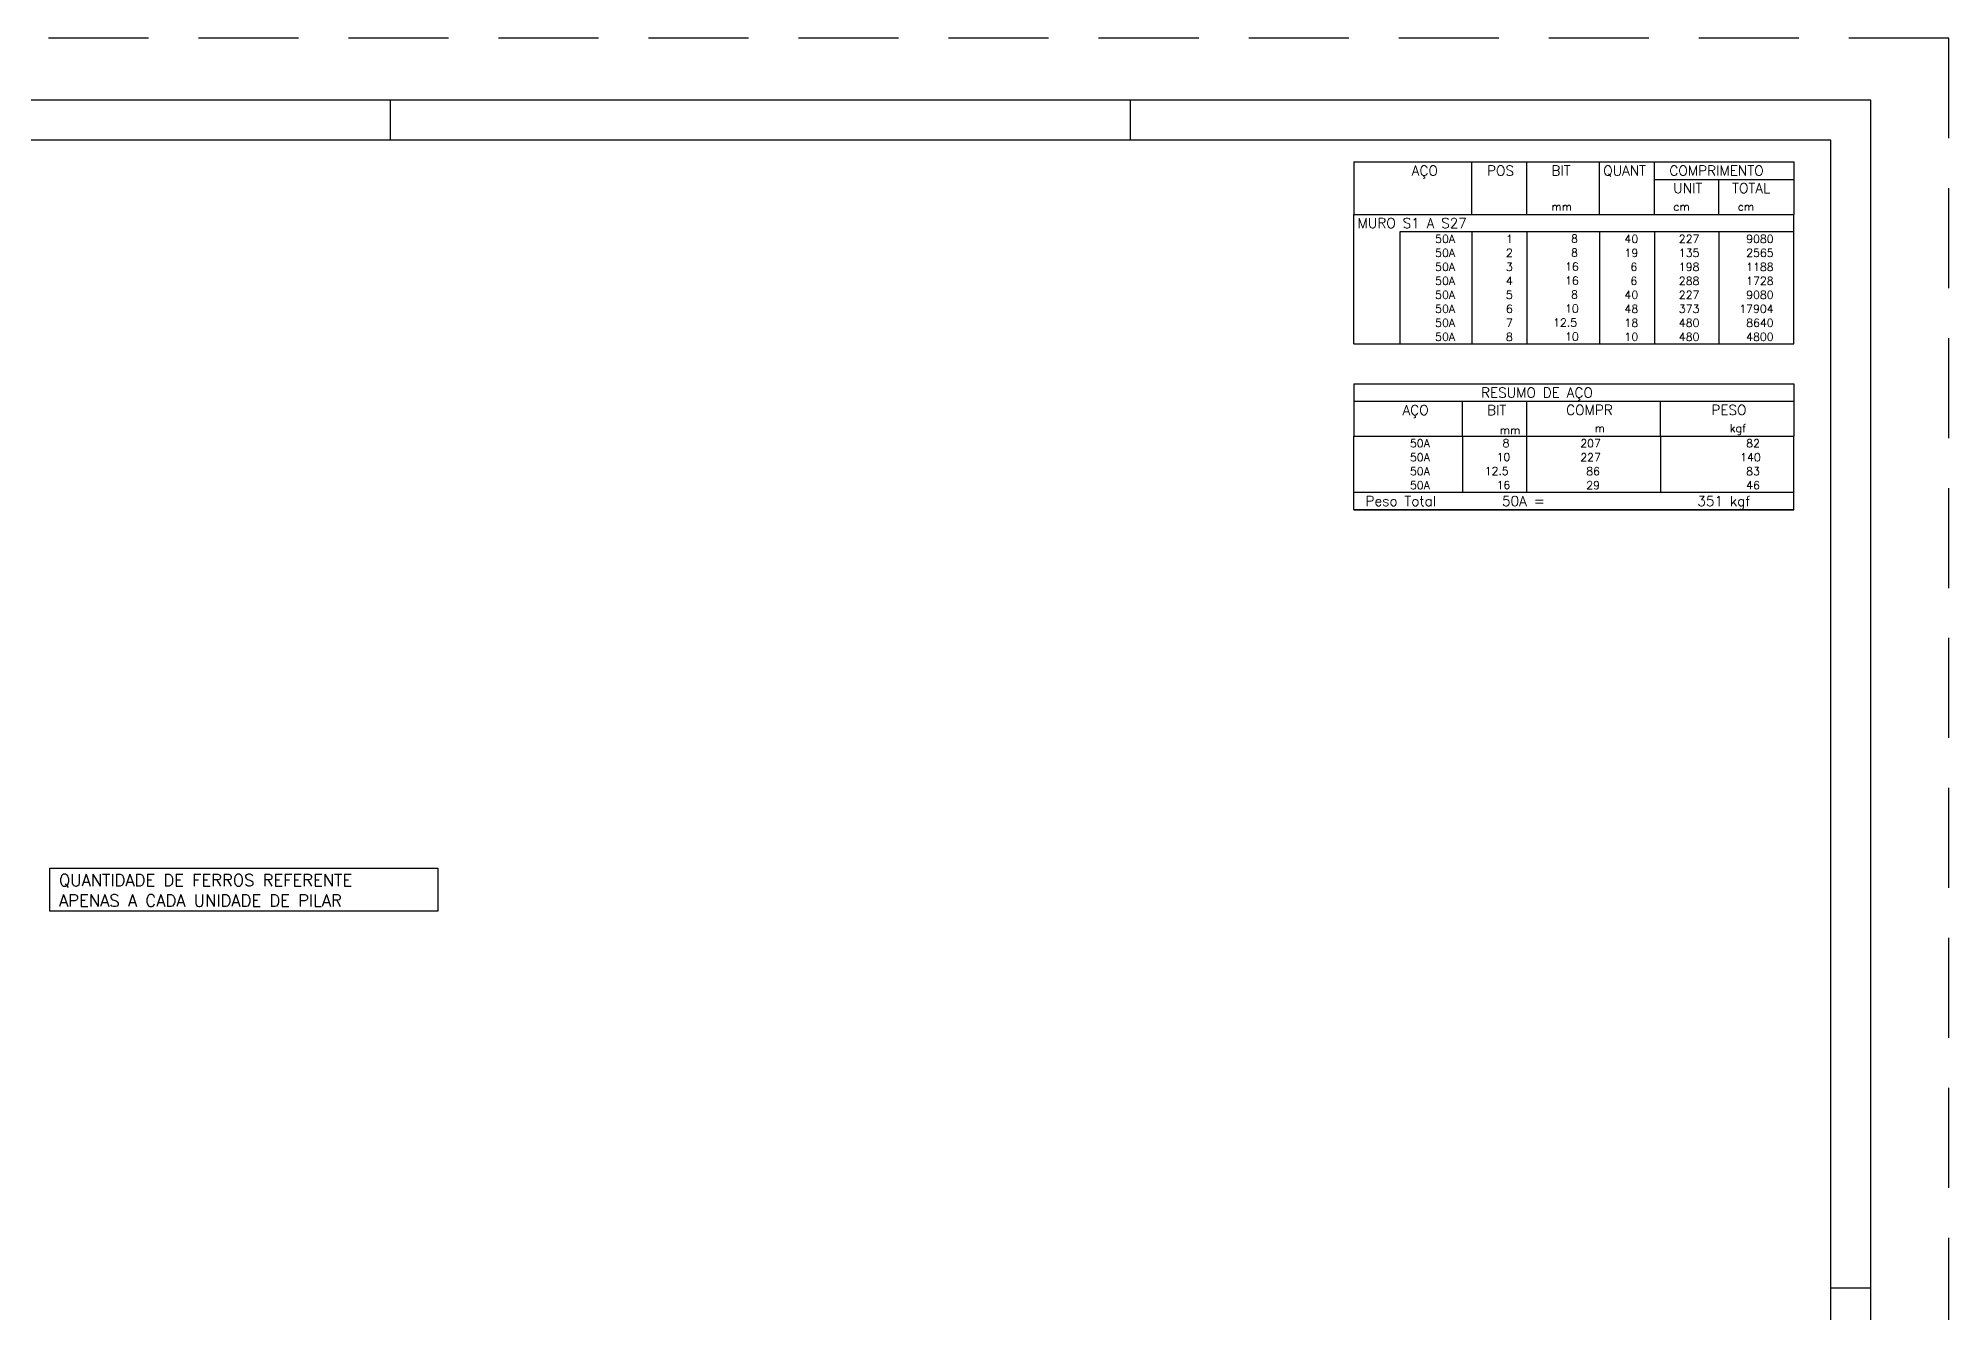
# Model space of a CAD drawing. Extents: x -1.9 to 86, y -1.2 to 61.3.
# Drawn here: x 38.29 to 86.05, y 29.43 to 61.31 of the extents above; entities that cross this region are included whole.
import ezdxf

# ---------------------------------------------------------------- set-up
doc = ezdxf.new("R2010")
doc.units = 0
doc.header["$MEASUREMENT"] = 0
doc.linetypes.add('HIDDEN', pattern=[0.375, 0.25, -0.125])
doc.layers.get('0').update_dxf_attribs({"linetype": 'CONTINUOUS'})
doc.layers.get('Defpoints').update_dxf_attribs({"linetype": 'CONTINUOUS'})
for name, color, linetype in [('ARQ_FOLHA', 7, 'CONTINUOUS'), ('PENA_02', 2, 'CONTINUOUS'), ('PENA_03', 3, 'CONTINUOUS')]:
    doc.layers.add(name, color=color, linetype=linetype)
doc.styles.get("Standard").update_dxf_attribs({"font": 'ROMANS.SHX'})

# ---------------------------------------------------------------- blocks, each defined once
blk = doc.blocks.new('FOLHA A1 - 841 X 594')
at = {"layer": 'ARQ_FOLHA', "color": 1}
for p, q in [((-370, 584), (-370, 594)), ((-185, 584), (-185, 594)), ((-10, 297), (0, 297))]:
    blk.add_line(p, q, dxfattribs=at)
for points in [[(-841, 0), (0, 0), (0, 594), (-841, 594)], [(-816, 10), (-10, 10), (-10, 584), (-816, 584)]]:
    blk.add_lwpolyline(points, close=True, dxfattribs=at)
at = {"layer": 'Defpoints', "color": 8, "linetype": 'HIDDEN', "ltscale": 100}
blk.add_lwpolyline([(-860.5, 609.5), (-860.5, -15.5), (19.5, -15.5), (19.5, 609.5)], close=True, dxfattribs=at)
blk = doc.blocks.new('*U23')
blk.add_blockref('FOLHA A1 - 841 X 594', (0, 0))

msp = doc.modelspace()

# ---------------------------------------------------------------- linework, layer by layer
at = {"layer": 'PENA_02', "linetype": 'Continuous'}
for p, q in [((71.176, 58.212), (71.176, 56.9)), ((71.176, 58.212), (82.176, 58.212)), ((74.126, 56.9), (74.126, 58.212)), ((75.506, 56.9), (75.506, 58.212)), ((77.316, 56.9), (77.316, 58.212)), ((78.696, 56.9), (78.696, 58.212)), ((82.176, 58.212), (82.176, 56.9)), ((78.696, 57.775), (82.176, 57.775)), ((80.306, 56.9), (80.306, 57.775)), ((71.176, 56.9), (82.176, 56.9)), ((71.176, 56.462), (71.176, 56.9)), ((71.176, 56.9), (82.176, 56.9)), ((82.176, 56.462), (82.176, 56.9)), ((71.176, 56.112), (71.176, 56.462)), ((82.176, 56.462), (72.326, 56.462)), ((72.326, 56.462), (72.326, 56.112)), ((74.126, 56.462), (74.126, 56.112)), ((75.506, 56.462), (75.506, 56.112)), ((77.316, 56.462), (77.316, 56.112)), ((78.696, 56.462), (78.696, 56.112)), ((80.306, 56.462), (80.306, 56.112)), ((82.176, 56.112), (82.176, 56.462)), ((71.176, 55.762), (71.176, 56.112)), ((72.326, 56.112), (72.326, 55.762)), ((74.126, 56.112), (74.126, 55.762)), ((75.506, 56.112), (75.506, 55.762)), ((77.316, 56.112), (77.316, 55.762)), ((78.696, 56.112), (78.696, 55.762)), ((80.306, 56.112), (80.306, 55.762)), ((82.176, 55.762), (82.176, 56.112)), ((71.176, 55.412), (71.176, 55.762)), ((71.176, 55.062), (71.176, 55.412)), ((72.326, 55.762), (72.326, 55.412)), ((72.326, 55.412), (72.326, 55.062)), ((74.126, 55.762), (74.126, 55.412)), ((74.126, 55.412), (74.126, 55.062)), ((75.506, 55.762), (75.506, 55.412)), ((75.506, 55.412), (75.506, 55.062)), ((77.316, 55.762), (77.316, 55.412)), ((77.316, 55.412), (77.316, 55.062)), ((78.696, 55.762), (78.696, 55.412)), ((78.696, 55.412), (78.696, 55.062)), ((80.306, 55.762), (80.306, 55.412)), ((80.306, 55.412), (80.306, 55.062)), ((82.176, 55.412), (82.176, 55.762)), ((82.176, 55.062), (82.176, 55.412)), ((71.176, 54.712), (71.176, 55.062)), ((72.326, 55.062), (72.326, 54.712)), ((74.126, 55.062), (74.126, 54.712)), ((75.506, 55.062), (75.506, 54.712)), ((77.316, 55.062), (77.316, 54.712)), ((78.696, 55.062), (78.696, 54.712)), ((80.306, 55.062), (80.306, 54.712)), ((82.176, 54.712), (82.176, 55.062)), ((71.176, 54.362), (71.176, 54.712)), ((72.326, 54.712), (72.326, 54.362)), ((74.126, 54.712), (74.126, 54.362)), ((75.506, 54.712), (75.506, 54.362)), ((77.316, 54.712), (77.316, 54.362)), ((78.696, 54.712), (78.696, 54.362)), ((80.306, 54.712), (80.306, 54.362)), ((82.176, 54.362), (82.176, 54.712)), ((71.176, 54.012), (71.176, 54.362)), ((71.176, 53.662), (71.176, 54.012)), ((72.326, 54.362), (72.326, 54.012)), ((72.326, 54.012), (72.326, 53.662)), ((74.126, 54.362), (74.126, 54.012)), ((74.126, 54.012), (74.126, 53.662)), ((75.506, 54.362), (75.506, 54.012)), ((75.506, 54.012), (75.506, 53.662)), ((77.316, 54.362), (77.316, 54.012)), ((77.316, 54.012), (77.316, 53.662)), ((78.696, 54.362), (78.696, 54.012)), ((78.696, 54.012), (78.696, 53.662)), ((80.306, 54.362), (80.306, 54.012)), ((80.306, 54.012), (80.306, 53.662)), ((82.176, 54.012), (82.176, 54.362)), ((82.176, 53.662), (82.176, 54.012)), ((71.176, 53.662), (82.176, 53.662)), ((71.176, 52.662), (71.176, 51.35)), ((71.176, 52.662), (82.176, 52.662)), ((82.176, 52.662), (82.176, 51.35)), ((71.176, 52.225), (82.176, 52.225)), ((73.896, 51.35), (73.896, 52.225)), ((75.506, 51.35), (75.506, 52.225)), ((78.841, 51.35), (78.841, 52.225)), ((71.176, 51.35), (82.176, 51.35)), ((71.176, 51), (71.176, 51.35)), ((73.896, 51.35), (73.896, 51)), ((75.506, 51), (75.506, 51.35)), ((78.841, 51.35), (78.841, 51)), ((82.176, 51), (82.176, 51.35)), ((71.176, 50.65), (71.176, 51)), ((71.176, 50.3), (71.176, 50.65)), ((73.896, 51), (73.896, 50.65)), ((73.896, 50.65), (73.896, 50.3)), ((75.506, 50.65), (75.506, 51)), ((75.506, 50.3), (75.506, 50.65)), ((78.841, 51), (78.841, 50.65)), ((78.841, 50.65), (78.841, 50.3)), ((82.176, 50.65), (82.176, 51)), ((82.176, 50.3), (82.176, 50.65)), ((71.176, 49.95), (71.176, 50.3)), ((73.896, 50.3), (73.896, 49.95)), ((75.506, 49.95), (75.506, 50.3)), ((78.841, 50.3), (78.841, 49.95)), ((82.176, 49.95), (82.176, 50.3)), ((71.176, 49.95), (82.176, 49.95)), ((71.176, 49.512), (71.176, 49.95)), ((71.176, 49.95), (82.176, 49.95)), ((82.176, 49.512), (82.176, 49.95)), ((82.176, 49.512), (71.176, 49.512)), ((71.176, 49.512), (82.176, 49.512))]:
    msp.add_line(p, q, dxfattribs=at)
at = {"layer": 'PENA_03', "linetype": 'Continuous'}
msp.add_lwpolyline([(38.587, 40.551), (48.282, 40.551), (48.282, 39.477), (38.587, 39.477), (38.587, 40.551)], dxfattribs=at)

# ---------------------------------------------------------------- block references
at = {"xscale": 0.09999999999999938, "yscale": 0.09999999999999938, "zscale": 0.09999999999999938}
msp.add_blockref('*U23', (84.1, 0.356), dxfattribs=at)

# ---------------------------------------------------------------- texts
at = {"layer": 'PENA_02', "linetype": 'Continuous'}
for s, height, p in [('AÇO', 0.25, (72.625, 57.868)), ('POS', 0.25, (74.506, 57.868)), ('BIT', 0.25, (76.116, 57.868)), ('QUANT', 0.25, (77.412, 57.868)), ('COMPRIMENTO', 0.25, (79.065, 57.868)), ('UNIT', 0.25, (79.163, 57.431)), ('TOTAL', 0.25, (80.635, 57.431)), ('mm', 0.2, (76.116, 56.993)), ('cm', 0.2, (79.163, 56.993)), ('cm', 0.2, (80.773, 56.993)), ('MURO S1 A S27', 0.25, (71.272, 56.556)), ('     50A', 0.2, (72.466, 56.187)), ('  1', 0.2, (74.706, 56.187)), ('      8', 0.2, (75.712, 56.193)), ('   40', 0.2, (77.496, 56.187)), ('    227', 0.2, (78.706, 56.187)), ('   9080', 0.2, (80.539, 56.187)), ('     50A', 0.2, (72.466, 55.837)), ('  2', 0.2, (74.706, 55.837)), ('      8', 0.2, (75.712, 55.843)), ('   19', 0.2, (77.496, 55.837)), ('    135', 0.2, (78.706, 55.837)), ('   2565', 0.2, (80.539, 55.837)), ('     50A', 0.2, (72.466, 55.487)), ('  3', 0.2, (74.706, 55.487)), ('     16', 0.2, (75.712, 55.493)), ('    6', 0.2, (77.496, 55.487)), ('    198', 0.2, (78.706, 55.487)), ('   1188', 0.2, (80.539, 55.487)), ('     50A', 0.2, (72.466, 55.137)), ('     50A', 0.2, (72.466, 54.787)), ('  4', 0.2, (74.706, 55.137)), ('  5', 0.2, (74.706, 54.787)), ('     16', 0.2, (75.712, 55.143)), ('      8', 0.2, (75.712, 54.793)), ('   40', 0.2, (77.496, 54.787)), ('    6', 0.2, (77.496, 55.137)), ('    288', 0.2, (78.706, 55.137)), ('    227', 0.2, (78.706, 54.787)), ('   9080', 0.2, (80.539, 54.787)), ('   1728', 0.2, (80.539, 55.137)), ('     50A', 0.2, (72.466, 54.437)), ('  6', 0.2, (74.706, 54.437)), ('     10', 0.2, (75.712, 54.443)), ('   48', 0.2, (77.496, 54.437)), ('    373', 0.2, (78.706, 54.437)), ('  17904', 0.2, (80.539, 54.437)), ('     50A', 0.2, (72.466, 54.087)), ('  7', 0.2, (74.706, 54.087)), ('   12.5', 0.2, (75.712, 54.093)), ('   18', 0.2, (77.496, 54.087)), ('    480', 0.2, (78.706, 54.087)), ('   8640', 0.2, (80.539, 54.087)), ('     50A', 0.2, (72.466, 53.737)), ('  8', 0.2, (74.706, 53.737)), ('     10', 0.2, (75.712, 53.743)), ('   10', 0.2, (77.496, 53.737)), ('    480', 0.2, (78.706, 53.737)), ('   4800', 0.2, (80.539, 53.737)), ('RESUMO DE AÇO', 0.25, (74.356, 52.318)), ('AÇO', 0.25, (72.395, 51.881)), ('BIT', 0.25, (74.506, 51.881)), ('COMPR', 0.25, (76.485, 51.884)), ('PESO', 0.25, (80.114, 51.884)), ('m', 0.2, (77.199, 51.453)), ('kgf', 0.2, (80.576, 51.453)), ('     50A', 0.2, (71.836, 51.075)), ('mm', 0.2, (74.827, 51.407)), ('      8', 0.2, (74.002, 51.081)), ('    207', 0.2, (76.243, 51.075)), ('      82', 0.2, (80.091, 51.075)), ('     50A', 0.2, (71.836, 50.725)), ('     10', 0.2, (74.002, 50.731)), ('    227', 0.2, (76.243, 50.725)), ('     140', 0.2, (80.091, 50.725)), ('     50A', 0.2, (71.836, 50.375)), ('     50A', 0.2, (71.836, 50.025)), ('   12.5', 0.2, (74.002, 50.381)), ('     16', 0.2, (74.002, 50.031)), ('     86', 0.2, (76.243, 50.375)), ('     29', 0.2, (76.243, 50.025)), ('      83', 0.2, (80.091, 50.375)), ('      46', 0.2, (80.091, 50.025)), ('Peso Total        50A =', 0.25, (71.469, 49.606)), ('     351 kgf', 0.25, (78.833, 49.606))]:
    msp.add_text(s, height=height, dxfattribs=at).set_placement(p)
at = {"layer": 'PENA_03', "linetype": 'Continuous'}
for s, p in [('QUANTIDADE DE FERROS REFERENTE ', (38.811, 40.099)), ('APENAS A CADA UNIDADE DE PILAR', (38.811, 39.589))]:
    msp.add_text(s, height=0.3, dxfattribs=at).set_placement(p)

doc.saveas('drawing.dxf')
